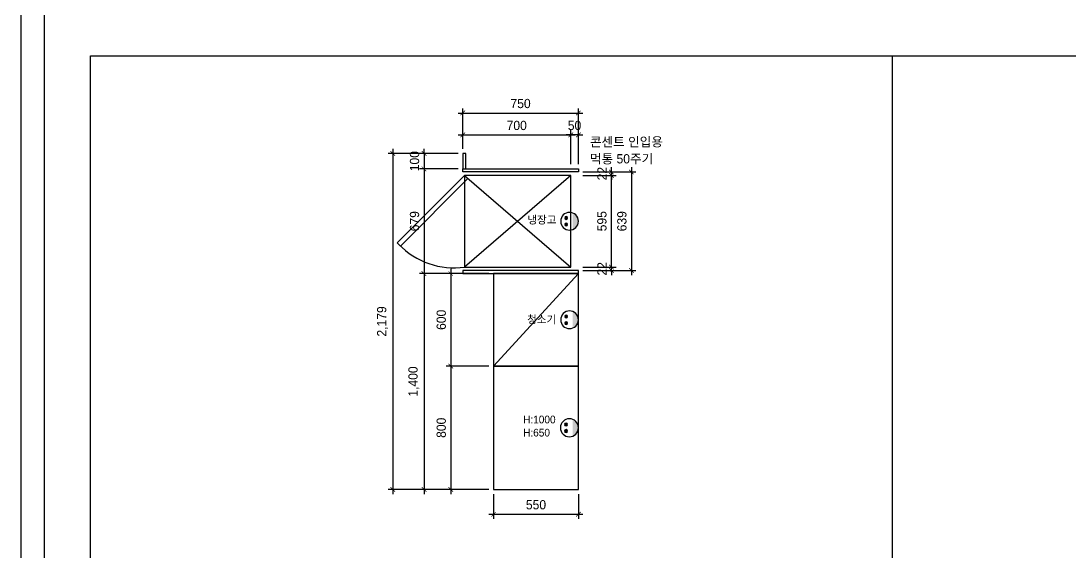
# Model space of a CAD drawing. Header units: millimetres. Extents: x 261942 to 379971, y 117646 to 213875.
# Drawn here: x 341271 to 348076, y 160028 to 163471 of the extents above; entities that cross this region are included whole.
import ezdxf
from ezdxf.enums import TextEntityAlignment as Align

# ---------------------------------------------------------------- set-up
doc = ezdxf.new("R2010")
doc.units = ezdxf.units.MM
doc.header["$LTSCALE"] = 100
doc.header["$PDMODE"] = 3
doc.layers.get('DEFPOINTS').update_dxf_attribs({"color": 248})
for name, color, linetype in [('0-ELC TEXT', 7, 'Continuous'), ('0-SHEET', 7, 'Continuous'), ('04_FUR', 6, 'Continuous'), ('F-SYM', 7, 'Continuous'), ('FORM(YOURNAME)-11', 1, 'Continuous'), ('RC-LIGHT', 7, 'Continuous'), ('설비', 7, 'Continuous')]:
    doc.layers.add(name, color=color, linetype=linetype)
doc.styles.add('HY 울릉도 L', font='')
doc.styles.add('YOURNAME', font='HY울릉도M.TTF')
doc.styles.add('코레일둥고', font='Korail_Round_Gothic_Medium.ttf')
doc.styles.get('HY 울릉도 L').set_extended_font_data('HY울릉도L')
doc.dimstyles.new('30', dxfattribs={"dimscale": 30, "dimtxt": 2, "dimasz": 1, "dimexe": 1, "dimexo": 1, "dimgap": 1, "dimtad": 1, "dimdec": 0, "dimrnd": 0.05, "dimdsep": 46, "dimlunit": 6, "dimtxsty": 'HY 울릉도 L', "dimblk": 'ARCHTICK', "dimcen": 2.5, "dimdle": 1, "dimclrd": 133, "dimclre": 133, "dimclrt": 30, "dimadec": 0, "dimazin": 0, "dimtfac": 1, "dimtdec": 0, "dimtix": 1, "dimtmove": 2, "dimatfit": 3, "dimldrblk": 'ARCHTICK', "dimfxl": 0, "dimlwd": -1, "dimlwe": -1, "dimarcsym": 0})

# ---------------------------------------------------------------- blocks, each defined once
blk = doc.blocks.new('FORM-PLAN')
at = {"layer": 'DEFPOINTS', "color": 158}
for points in [[(-71444, -2285), (10556, -2285), (10556, 55115), (-71444, 55115)], [(-69444, 53115), (-64, 53115), (-64, 1215), (-69444, 1215)]]:
    blk.add_lwpolyline(points, close=True, dxfattribs=at)
at = {"layer": 'FORM(YOURNAME)-11', "color": 250}
blk.add_lwpolyline([(-72444, -3285), (11556, -3285), (11556, 56115), (-72444, 56115)], close=True, dxfattribs=at)
at = {"layer": 'FORM(YOURNAME)-11', "color": 3, "style": 'YOURNAME'}
for tag, height, p in [('1', 450, (9905, 18188)), ('2', 450, (9905, 17544)), ('3', 450, (9905, 16257)), ('4', 450, (9905, 14326)), ('5', 515, (9905, 12009)), ('6', 515, (9905, 9757)), ('7', 515, (9905, 7504)), ('8', 515, (9905, 5252)), ('9', 515, (9905, 2999)), ('10', 515, (5655, 811)), ('11', 515, (9905, 747)), ('12', 515, (5655, -1441)), ('13', 515, (9905, -1441))]:
    blk.add_attdef(tag, text='', height=height, dxfattribs=at).set_placement(p, align=Align.MIDDLE_RIGHT)
blk = doc.blocks.new('*U592')
at = {"layer": 'F-SYM', "xscale": 0.15, "yscale": 0.15, "zscale": 0.15}
blk.add_blockref('FORM-PLAN', (352137.4, 155279.1), dxfattribs=at)
blk = doc.blocks.new('_ArchTick')
at = {"color": 0, "linetype": 'ByBlock', "const_width": 0.15}
blk.add_lwpolyline([(-0.5, -0.5), (0.5, 0.5)], dxfattribs=at)
blk = doc.blocks.new('*D516')
at = {"color": 133}
for p, q in [((343885.4, 162542.5), (343885.4, 161803.5)), ((344106.8, 162512.5), (343855.4, 162512.5)), ((344106.8, 161833.5), (343855.4, 161833.5))]:
    blk.add_line(p, q, dxfattribs=at)
at = {"layer": 'DEFPOINTS', "color": 0}
for p in [(344136.8, 162512.5), (343885.4, 161833.5), (344136.8, 161833.5)]:
    blk.add_point(p, dxfattribs=at)
at = {"color": 133, "xscale": 30, "yscale": 30, "zscale": 30}
for p, rotation in [((343885.4, 162512.5), 90), ((343885.4, 161833.5), 270)]:
    blk.add_blockref('_ArchTick', p, dxfattribs=dict(at, rotation=rotation))
at = {"color": 30, "insert": (343824.1, 162173), "char_height": 60, "attachment_point": 5, "rotation": 90, "style": 'HY 울릉도 L'}
blk.add_mtext('679', dxfattribs=at)
blk = doc.blocks.new('*D517')
at = {"color": 133}
for p, q in [((344106.8, 162612.5), (343855.4, 162612.5)), ((343885.4, 162612.5), (343885.4, 162642.5)), ((343885.4, 162612.5), (343885.4, 162512.5)), ((344106.8, 162512.5), (343855.4, 162512.5)), ((343885.4, 162512.5), (343885.4, 162482.5))]:
    blk.add_line(p, q, dxfattribs=at)
at = {"layer": 'DEFPOINTS', "color": 0}
for p in [(344136.8, 162612.5), (343885.4, 162512.5), (344136.8, 162512.5)]:
    blk.add_point(p, dxfattribs=at)
at = {"color": 133, "xscale": 30, "yscale": 30, "zscale": 30}
for p, rotation in [((343885.4, 162612.5), 270), ((343885.4, 162512.5), 90)]:
    blk.add_blockref('_ArchTick', p, dxfattribs=dict(at, rotation=rotation))
at = {"color": 30, "insert": (343824.1, 162562.5), "char_height": 60, "attachment_point": 5, "rotation": 90, "style": 'HY 울릉도 L'}
blk.add_mtext('100', dxfattribs=at)
blk = doc.blocks.new('*D518')
at = {"color": 133}
for p, q in [((343885.4, 161863.5), (343885.4, 160403.5)), ((344106.8, 161833.5), (343855.4, 161833.5)), ((344306.8, 160433.5), (343855.4, 160433.5))]:
    blk.add_line(p, q, dxfattribs=at)
at = {"layer": 'DEFPOINTS', "color": 0}
for p in [(344136.8, 161833.5), (343885.4, 160433.5), (344336.8, 160433.5)]:
    blk.add_point(p, dxfattribs=at)
at = {"color": 133, "xscale": 30, "yscale": 30, "zscale": 30}
for p, rotation in [((343885.4, 161833.5), 90), ((343885.4, 160433.5), 270)]:
    blk.add_blockref('_ArchTick', p, dxfattribs=dict(at, rotation=rotation))
at = {"color": 30, "insert": (343819.4, 161133.5), "char_height": 60, "attachment_point": 5, "rotation": 90, "style": 'HY 울릉도 L'}
blk.add_mtext('1,400', dxfattribs=at)
blk = doc.blocks.new('*D521')
at = {"color": 133}
for p, q in [((344336.8, 160403.5), (344336.8, 160242.7)), ((344886.8, 160403.5), (344886.8, 160242.7)), ((344306.8, 160272.7), (344916.8, 160272.7))]:
    blk.add_line(p, q, dxfattribs=at)
at = {"layer": 'DEFPOINTS', "color": 0}
for p in [(344336.8, 160433.5), (344886.8, 160433.5), (344886.8, 160272.7)]:
    blk.add_point(p, dxfattribs=at)
at = {"color": 133, "xscale": 30, "yscale": 30, "zscale": 30, "rotation": 180}
blk.add_blockref('_ArchTick', (344336.8, 160272.7), dxfattribs=at)
at = {"color": 133, "xscale": 30, "yscale": 30, "zscale": 30}
blk.add_blockref('_ArchTick', (344886.8, 160272.7), dxfattribs=at)
at = {"color": 30, "insert": (344611.8, 160334), "char_height": 60, "attachment_point": 5, "style": 'HY 울릉도 L'}
blk.add_mtext('550', dxfattribs=at)
blk = doc.blocks.new('*D519')
at = {"color": 133}
for p, q in [((344058.7, 161863.5), (344058.7, 161203.5)), ((344306.8, 161833.5), (344028.7, 161833.5)), ((344306.8, 161233.5), (344028.7, 161233.5))]:
    blk.add_line(p, q, dxfattribs=at)
at = {"layer": 'DEFPOINTS', "color": 0}
for p in [(344336.8, 161833.5), (344058.7, 161233.5), (344336.8, 161233.5)]:
    blk.add_point(p, dxfattribs=at)
at = {"color": 133, "xscale": 30, "yscale": 30, "zscale": 30}
for p, rotation in [((344058.7, 161833.5), 90), ((344058.7, 161233.5), 270)]:
    blk.add_blockref('_ArchTick', p, dxfattribs=dict(at, rotation=rotation))
at = {"color": 30, "insert": (343997.4, 161533.5), "char_height": 60, "attachment_point": 5, "rotation": 90, "style": 'HY 울릉도 L'}
blk.add_mtext('600', dxfattribs=at)
blk = doc.blocks.new('*D520')
at = {"color": 133}
for p, q in [((344306.8, 161233.5), (344028.7, 161233.5)), ((344058.7, 161263.5), (344058.7, 160403.5)), ((344306.8, 160433.5), (344028.7, 160433.5))]:
    blk.add_line(p, q, dxfattribs=at)
at = {"layer": 'DEFPOINTS', "color": 0}
for p in [(344336.8, 161233.5), (344058.7, 160433.5), (344336.8, 160433.5)]:
    blk.add_point(p, dxfattribs=at)
at = {"color": 133, "xscale": 30, "yscale": 30, "zscale": 30}
for p, rotation in [((344058.7, 161233.5), 90), ((344058.7, 160433.5), 270)]:
    blk.add_blockref('_ArchTick', p, dxfattribs=dict(at, rotation=rotation))
at = {"color": 30, "insert": (343997.4, 160833.5), "char_height": 60, "attachment_point": 5, "rotation": 90, "style": 'HY 울릉도 L'}
blk.add_mtext('800', dxfattribs=at)
blk = doc.blocks.new('*D522')
at = {"color": 133}
for p, q in [((344106.8, 162612.5), (343652.3, 162612.5)), ((343682.3, 162642.5), (343682.3, 160403.5)), ((344106.8, 160433.5), (343652.3, 160433.5))]:
    blk.add_line(p, q, dxfattribs=at)
at = {"layer": 'DEFPOINTS', "color": 0}
for p in [(344136.8, 162612.5), (343682.3, 160433.5), (344136.8, 160433.5)]:
    blk.add_point(p, dxfattribs=at)
at = {"color": 133, "xscale": 30, "yscale": 30, "zscale": 30}
for p, rotation in [((343682.3, 162612.5), 90), ((343682.3, 160433.5), 270)]:
    blk.add_blockref('_ArchTick', p, dxfattribs=dict(at, rotation=rotation))
at = {"color": 30, "insert": (343616.3, 161523), "char_height": 60, "attachment_point": 5, "rotation": 90, "style": 'HY 울릉도 L'}
blk.add_mtext('2,179', dxfattribs=at)
blk = doc.blocks.new('*D523')
at = {"color": 133}
for p, q in [((344836.8, 162732.4), (344806.8, 162732.4)), ((344836.8, 162542.5), (344836.8, 162762.4)), ((344886.8, 162732.4), (344836.8, 162732.4)), ((344886.8, 162542.5), (344886.8, 162762.4)), ((344886.8, 162732.4), (344916.8, 162732.4))]:
    blk.add_line(p, q, dxfattribs=at)
at = {"layer": 'DEFPOINTS', "color": 0}
for p in [(344836.8, 162732.4), (344836.8, 162512.5), (344886.8, 162512.5)]:
    blk.add_point(p, dxfattribs=at)
at = {"color": 133, "xscale": 30, "yscale": 30, "zscale": 30}
blk.add_blockref('_ArchTick', (344836.8, 162732.4), dxfattribs=at)
at = {"color": 133, "xscale": 30, "yscale": 30, "zscale": 30, "rotation": 180}
blk.add_blockref('_ArchTick', (344886.8, 162732.4), dxfattribs=at)
at = {"color": 30, "insert": (344861.8, 162793.7), "char_height": 60, "attachment_point": 5, "style": 'HY 울릉도 L'}
blk.add_mtext('50', dxfattribs=at)
blk = doc.blocks.new('*D524')
at = {"color": 133}
for p, q in [((344106.8, 162732.4), (344866.8, 162732.4)), ((344136.8, 162642.5), (344136.8, 162762.4)), ((344836.8, 162642.5), (344836.8, 162762.4))]:
    blk.add_line(p, q, dxfattribs=at)
at = {"layer": 'DEFPOINTS', "color": 0}
for p in [(344836.8, 162732.4), (344136.8, 162612.5), (344836.8, 162612.5)]:
    blk.add_point(p, dxfattribs=at)
at = {"color": 133, "xscale": 30, "yscale": 30, "zscale": 30, "rotation": 180}
blk.add_blockref('_ArchTick', (344136.8, 162732.4), dxfattribs=at)
at = {"color": 133, "xscale": 30, "yscale": 30, "zscale": 30}
blk.add_blockref('_ArchTick', (344836.8, 162732.4), dxfattribs=at)
at = {"color": 30, "insert": (344486.8, 162793.7), "char_height": 60, "attachment_point": 5, "style": 'HY 울릉도 L'}
blk.add_mtext('700', dxfattribs=at)
blk = doc.blocks.new('*D525')
at = {"color": 133}
for p, q in [((344106.8, 162874.7), (344916.8, 162874.7)), ((344136.8, 162642.5), (344136.8, 162904.7)), ((344886.8, 162642.5), (344886.8, 162904.7))]:
    blk.add_line(p, q, dxfattribs=at)
at = {"layer": 'DEFPOINTS', "color": 0}
for p in [(344886.8, 162874.7), (344136.8, 162612.5), (344886.8, 162612.5)]:
    blk.add_point(p, dxfattribs=at)
at = {"color": 133, "xscale": 30, "yscale": 30, "zscale": 30, "rotation": 180}
blk.add_blockref('_ArchTick', (344136.8, 162874.7), dxfattribs=at)
at = {"color": 133, "xscale": 30, "yscale": 30, "zscale": 30}
blk.add_blockref('_ArchTick', (344886.8, 162874.7), dxfattribs=at)
at = {"color": 30, "insert": (344511.8, 162936), "char_height": 60, "attachment_point": 5, "style": 'HY 울릉도 L'}
blk.add_mtext('750', dxfattribs=at)
blk = doc.blocks.new('*D526')
at = {"color": 133}
for p, q in [((345230.6, 162522.5), (345230.6, 161823.5)), ((344916.8, 162492.5), (345260.6, 162492.5)), ((344916.8, 161853.5), (345260.6, 161853.5))]:
    blk.add_line(p, q, dxfattribs=at)
at = {"layer": 'DEFPOINTS', "color": 0}
for p in [(344886.8, 162492.5), (344886.8, 161853.5), (345230.6, 161853.5)]:
    blk.add_point(p, dxfattribs=at)
at = {"color": 133, "xscale": 30, "yscale": 30, "zscale": 30}
for p, rotation in [((345230.6, 162492.5), 90), ((345230.6, 161853.5), 270)]:
    blk.add_blockref('_ArchTick', p, dxfattribs=dict(at, rotation=rotation))
at = {"color": 30, "insert": (345169.2, 162173), "char_height": 60, "attachment_point": 5, "rotation": 90, "style": 'HY 울릉도 L'}
blk.add_mtext('639', dxfattribs=at)
blk = doc.blocks.new('*D527')
at = {"color": 133}
for p, q in [((345100.9, 161875.5), (345100.9, 161905.5)), ((344916.8, 161875.5), (345130.9, 161875.5)), ((344916.8, 161853.5), (345130.9, 161853.5)), ((345100.9, 161853.5), (345100.9, 161875.5)), ((345100.9, 161853.5), (345100.9, 161823.5))]:
    blk.add_line(p, q, dxfattribs=at)
at = {"layer": 'DEFPOINTS', "color": 0}
for p in [(344886.8, 161875.5), (344886.8, 161853.5), (345100.9, 161875.5)]:
    blk.add_point(p, dxfattribs=at)
at = {"color": 133, "xscale": 30, "yscale": 30, "zscale": 30}
for p, rotation in [((345100.9, 161875.5), 270), ((345100.9, 161853.5), 90)]:
    blk.add_blockref('_ArchTick', p, dxfattribs=dict(at, rotation=rotation))
at = {"color": 30, "insert": (345040.2, 161864.5), "char_height": 60, "attachment_point": 5, "rotation": 90, "style": 'HY 울릉도 L'}
blk.add_mtext('22', dxfattribs=at)
blk = doc.blocks.new('*D528')
at = {"color": 133}
for p, q in [((344916.8, 162470.5), (345130.9, 162470.5)), ((345100.9, 161845.5), (345100.9, 162500.5)), ((344916.8, 161875.5), (345130.9, 161875.5))]:
    blk.add_line(p, q, dxfattribs=at)
at = {"layer": 'DEFPOINTS', "color": 0}
for p in [(344886.8, 162470.5), (345100.9, 162470.5), (344886.8, 161875.5)]:
    blk.add_point(p, dxfattribs=at)
at = {"color": 133, "xscale": 30, "yscale": 30, "zscale": 30}
for p, rotation in [((345100.9, 162470.5), 90), ((345100.9, 161875.5), 270)]:
    blk.add_blockref('_ArchTick', p, dxfattribs=dict(at, rotation=rotation))
at = {"color": 30, "insert": (345039.6, 162173), "char_height": 60, "attachment_point": 5, "rotation": 90, "style": 'HY 울릉도 L'}
blk.add_mtext('595', dxfattribs=at)
blk = doc.blocks.new('*D529')
at = {"color": 133}
for p, q in [((345100.9, 162492.5), (345100.9, 162522.5)), ((344916.8, 162492.5), (345130.9, 162492.5)), ((344916.8, 162470.5), (345130.9, 162470.5)), ((345100.9, 162492.5), (345100.9, 162470.5)), ((345100.9, 162470.5), (345100.9, 162440.5))]:
    blk.add_line(p, q, dxfattribs=at)
at = {"layer": 'DEFPOINTS', "color": 0}
for p in [(344886.8, 162492.5), (344886.8, 162470.5), (345100.9, 162470.5)]:
    blk.add_point(p, dxfattribs=at)
at = {"color": 133, "xscale": 30, "yscale": 30, "zscale": 30}
for p, rotation in [((345100.9, 162492.5), 270), ((345100.9, 162470.5), 90)]:
    blk.add_blockref('_ArchTick', p, dxfattribs=dict(at, rotation=rotation))
at = {"color": 30, "insert": (345040.2, 162481.5), "char_height": 60, "attachment_point": 5, "rotation": 90, "style": 'HY 울릉도 L'}
blk.add_mtext('22', dxfattribs=at)
blk = doc.blocks.new('egoo')
at = {"layer": '설비'}
h = blk.add_hatch(color=140, dxfattribs=at)
edge = h.paths.add_edge_path()
edge.add_arc((1015645, 443434), 22.3, 0, 360)
h = blk.add_hatch(color=140, dxfattribs=at)
edge = h.paths.add_edge_path()
edge.add_arc((1015748, 443434), 22.3, 0, 360)
h = blk.add_hatch(color=140, dxfattribs=at)
edge = h.paths.add_edge_path()
edge.add_line((1015826, 443329), (1015567, 443329))
edge.add_ellipse((1015696, 443381), major_axis=(99, 99), ratio=1, start_angle=156.9578, end_angle=293.0422)
at = {"layer": '설비', "color": 140}
for centre, radius in [((1015696, 443381), 140), ((1015645, 443434), 22.3), ((1015748, 443434), 22.3)]:
    blk.add_circle(centre, radius, dxfattribs=at)

msp = doc.modelspace()

# ---------------------------------------------------------------- linework, layer by layer
at = {"color": 8}
msp.add_lwpolyline([(343732.3, 162011.6), (344170, 162449.3), (344148.8, 162470.5), (343711.1, 162032.8)], close=True, dxfattribs=at)
msp.add_arc((344079.8, 162369.7), 499, 224.13876, 277.94892, dxfattribs=at)
at = {"layer": '0-SHEET'}
msp.add_line((346924.2, 155461.4), (346924.2, 163246.4), dxfattribs=at)
at = {"layer": '04_FUR'}
for p, q in [((344148.8, 162470.5), (344836.8, 161875.5)), ((344836.8, 162470.5), (344148.8, 161875.5))]:
    msp.add_line(p, q, dxfattribs=at)
for points in [[(344136.8, 162512.5), (344156.8, 162512.5), (344156.8, 162612.5), (344136.8, 162612.5)], [(344886.8, 162512.5), (344886.8, 162492.5), (344136.8, 162492.5), (344136.8, 162512.5)], [(344148.8, 162470.5), (344148.8, 161875.5), (344836.8, 161875.5), (344836.8, 162470.5)], [(344136.8, 161853.5), (344136.8, 161833.5), (344886.8, 161833.5), (344886.8, 161853.5)], [(344336.8, 160433.5), (344886.8, 160433.5), (344886.8, 161233.5), (344336.8, 161233.5)]]:
    msp.add_lwpolyline(points, close=True, dxfattribs=at)
msp.add_lwpolyline([(344886.8, 161833.5), (344336.8, 161833.5), (344336.8, 161233.5), (344886.8, 161233.5), (344886.8, 161833.5), (344336.8, 161233.5)], dxfattribs=at)

# ---------------------------------------------------------------- block references
at = {"color": 10}
msp.add_blockref('*U592', (0, 0), dxfattribs=at)
at = {"layer": '설비', "color": 253, "rotation": 90}
for p, xscale, yscale, zscale in [((526932.4, 579333.8), -0.4107142934647328, 0.4107142934647328, 0.4107142934647328), ((526932.4, 578694.6), -0.4107142934647328, 0.4107142934647328, 0.4107142934647328), ((529570.7, 584040.5), -0.4166666666666667, 0.4166666666666667, 0.4166666666666667)]:
    msp.add_blockref('egoo', p, dxfattribs=dict(at, xscale=xscale, yscale=yscale, zscale=zscale))

# ---------------------------------------------------------------- texts
at = {"layer": '0-ELC TEXT', "style": '코레일둥고'}
for s, p in [('콘센트 인입용', (344961.9, 162657.9)), ('먹통 50주기', (344961.9, 162547.8))]:
    msp.add_text(s, height=60, dxfattribs=at).set_placement(p)
at = {"layer": 'RC-LIGHT', "color": 140, "style": '코레일둥고'}
for s, p in [('냉장고', (344556, 162206.8)), ('청소기', (344554.4, 161560.5)), ('H:1000', (344528.1, 160912.2)), ('H:650', (344528.1, 160826.8))]:
    msp.add_text(s, height=50, dxfattribs=at).set_placement(p, align=Align.TOP_LEFT)

# ---------------------------------------------------------------- dimensions: what is measured, and where the dimension line sits
at = {"color": 140}
for base, p1, p2, picture, middle in [((344886.8, 162874.7), (344136.8, 162612.5), (344886.8, 162612.5), '*D525', (344511.8, 162936)), ((344836.8, 162732.4), (344136.8, 162612.5), (344836.8, 162612.5), '*D524', (344486.8, 162793.7)), ((344836.8, 162732.4), (344886.8, 162512.5), (344836.8, 162512.5), '*D523', (344861.8, 162793.7)), ((344886.8, 160272.7), (344336.8, 160433.5), (344886.8, 160433.5), '*D521', (344611.8, 160334))]:
    dim = msp.add_linear_dim(base=base, p1=p1, p2=p2, dimstyle='30', override={"dimfxl": 1.25}, dxfattribs=at)
    dim.commit()
    dim.dimension.update_dxf_attribs({"geometry": picture, "text_midpoint": middle})
for base, p1, p2, picture, middle in [((343682.3, 160433.5), (344136.8, 162612.5), (344136.8, 160433.5), '*D522', (343616.3, 161523)), ((343885.4, 162512.5), (344136.8, 162612.5), (344136.8, 162512.5), '*D517', (343824.1, 162562.5)), ((343885.4, 161833.5), (344136.8, 162512.5), (344136.8, 161833.5), '*D516', (343824.1, 162173)), ((345100.9, 162470.5), (344886.8, 162492.5), (344886.8, 162470.5), '*D529', (345040.2, 162481.5)), ((345230.6, 161853.5), (344886.8, 162492.5), (344886.8, 161853.5), '*D526', (345169.2, 162173)), ((345100.9, 162470.5), (344886.8, 161875.5), (344886.8, 162470.5), '*D528', (345039.6, 162173)), ((345100.9, 161875.5), (344886.8, 161853.5), (344886.8, 161875.5), '*D527', (345040.2, 161864.5)), ((343885.4, 160433.5), (344136.8, 161833.5), (344336.8, 160433.5), '*D518', (343819.4, 161133.5)), ((344058.7, 161233.5), (344336.8, 161833.5), (344336.8, 161233.5), '*D519', (343997.4, 161533.5)), ((344058.7, 160433.5), (344336.8, 161233.5), (344336.8, 160433.5), '*D520', (343997.4, 160833.5))]:
    dim = msp.add_linear_dim(base=base, p1=p1, p2=p2, angle=90, dimstyle='30', override={"dimfxl": 1.25}, dxfattribs=at)
    dim.commit()
    dim.dimension.update_dxf_attribs({"geometry": picture, "text_midpoint": middle})

doc.saveas('drawing.dxf')
